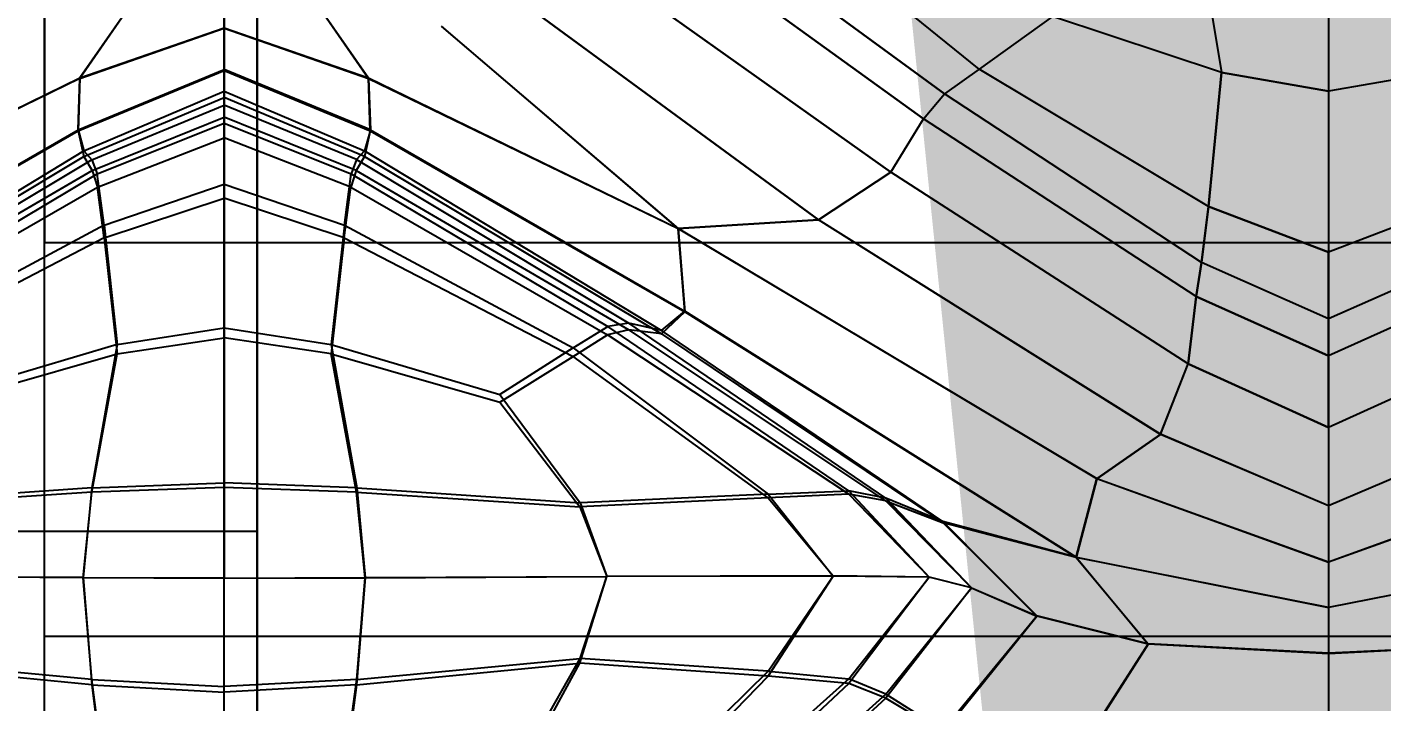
# Model space of a CAD drawing. Extents: x 11992 to 29481, y -6727 to 6811.
# Drawn here: x 12606.17 to 12612.15, y 1494.88 to 1497.86 of the extents above; entities that cross this region are included whole.
import ezdxf

# ---------------------------------------------------------------- set-up
doc = ezdxf.new("R2010")
doc.units = 0
doc.header["$MEASUREMENT"] = 0
doc.layers.get('0').update_dxf_attribs({"color": 8, "linetype": 'CONTINUOUS'})
doc.layers.add('zoylight 3编号', color=7, linetype='CONTINUOUS')
doc.styles.add('TFB MS 3mm at 1 to 25', font='arial.ttf', dxfattribs={"height": 75})

msp = doc.modelspace()

# ---------------------------------------------------------------- linework, layer by layer
for p, q in [((12607.1879, 1490.4659, -1741.7091), (12607.1879, 1512.5995, -1740.4327)), ((12607.1879, 1490.4659, -1739.1562), (12607.1879, 1512.3498, -1736.4213)), ((12607.1879, 1512.3498, -1744.4441), (12607.1879, 1489.8827, -1744.0199)), ((12607.1879, 1490.2422, -1742.8956), (12607.1879, 1511.6212, -1748.3068)), ((12607.1879, 1510.4439, -1728.8739), (12607.1879, 1489.8827, -1736.8455)), ((12607.1879, 1504.5183, -1761.678), (12607.1879, 1487.1962, -1747.8711)), ((12607.1879, 1487.1962, -1732.9943), (12607.1879, 1501.8458, -1716.5148)), ((12607.1879, 1501.8458, -1764.3505), (12607.1879, 1490.4659, -1741.7091)), ((12607.1879, 1486.263, -1748.6074), (12607.1879, 1498.8749, -1766.6945)), ((12607.1879, 1495.636, -1712.1856), (12607.1879, 1498.8749, -1714.1708)), ((12611.9172, 1498.6937, -1730.187), (12611.9172, 1495.3012, -1726.5148)), ((12611.9172, 1498.6937, -1750.6789), (12611.9172, 1496.8686, -1752.8943)), ((12606.2495, 1496.9103, -1752.6812), (12606.249, 1498.3759, -1750.4951)), ((12606.249, 1498.3759, -1730.3704), (12606.2495, 1496.9103, -1728.1842)), ((12610.376, 1497.6761, -1728.903), (12609.5139, 1498.3745, -1729.73)), ((12610.376, 1497.6761, -1751.9629), (12609.5139, 1498.3745, -1751.1359)), ((12609.1572, 1498.3473, -1751.1603), (12610.223, 1497.5669, -1752.09)), ((12610.223, 1497.5669, -1728.7759), (12609.1572, 1498.3473, -1729.7055)), ((12611.3321, 1498.3425, -1729.6967), (12611.4446, 1497.6616, -1728.8869)), ((12611.3321, 1498.3425, -1751.1692), (12611.4446, 1497.6616, -1751.979)), ((12608.9942, 1498.2774, -1751.1491), (12610.1295, 1497.4573, -1752.1422)), ((12610.1295, 1497.4573, -1728.7237), (12608.9942, 1498.2774, -1729.7169)), ((12607.042, 1490.9227, -1757.7109), (12607.042, 1498.2252, -1750.4084)), ((12607.042, 1498.2252, -1730.4575), (12607.042, 1495.4307, -1725.9486)), ((12609.986, 1497.2224, -1728.6808), (12608.7419, 1498.1041, -1729.772)), ((12608.7419, 1498.1041, -1751.0939), (12609.986, 1497.2224, -1752.1851)), ((12606.6658, 1498.0123, -1730.1183), (12606.4045, 1497.6375, -1729.6167)), ((12606.6658, 1498.0118, -1750.7473), (12606.4045, 1497.6356, -1751.2479)), ((12607.4182, 1498.0123, -1730.1183), (12607.6795, 1497.6375, -1729.6167)), ((12607.4182, 1498.0121, -1750.7474), (12607.68, 1497.6358, -1751.2481)), ((12608.4086, 1497.9319, -1751.0276), (12609.6665, 1497.0114, -1752.1945)), ((12609.6665, 1497.0117, -1728.6716), (12608.4086, 1497.9319, -1729.8384)), ((12610.6998, 1497.9088, -1729.1708), (12610.376, 1497.6761, -1728.903)), ((12610.6998, 1497.9088, -1751.6951), (12610.376, 1497.6761, -1751.9629)), ((12611.4446, 1497.6616, -1728.8869), (12610.6998, 1497.9088, -1729.1708)), ((12611.4446, 1497.6616, -1751.979), (12610.6998, 1497.9088, -1751.6951)), ((12606.4045, 1497.6375, -1729.6167), (12607.042, 1497.8585, -1729.9153)), ((12606.4045, 1497.6356, -1751.2479), (12607.042, 1497.8568, -1750.9489)), ((12607.042, 1497.8585, -1729.9153), (12607.6795, 1497.6375, -1729.6167)), ((12607.042, 1497.8568, -1750.9489), (12607.68, 1497.6358, -1751.2481)), ((12609.0466, 1496.9737, -1728.7206), (12608.0009, 1497.8657, -1729.8833)), ((12608.0009, 1497.8654, -1750.9828), (12609.0466, 1496.9735, -1752.1459)), ((12605.0378, 1496.9737, -1728.7206), (12606.4045, 1497.6375, -1729.6167)), ((12606.4045, 1497.6356, -1751.2479), (12605.0378, 1496.9726, -1752.1449)), ((12606.3968, 1497.4084, -1751.6464), (12607.042, 1497.6754, -1751.2871)), ((12606.3968, 1497.4084, -1751.6464), (12606.4045, 1497.6356, -1751.2479)), ((12606.3973, 1497.4046, -1729.2292), (12607.042, 1497.6711, -1729.5897)), ((12606.4045, 1497.6375, -1729.6167), (12606.3973, 1497.4046, -1729.2292)), ((12607.6876, 1497.4089, -1751.6469), (12607.042, 1497.6754, -1751.2871)), ((12607.042, 1497.6711, -1729.5897), (12607.6871, 1497.4046, -1729.2292)), ((12607.6871, 1497.4046, -1729.2292), (12607.6795, 1497.6375, -1729.6167)), ((12607.6795, 1497.6375, -1729.6167), (12609.0466, 1496.9737, -1728.7206)), ((12607.68, 1497.6358, -1751.2481), (12607.6876, 1497.4089, -1751.6469)), ((12607.68, 1497.6358, -1751.2481), (12609.0466, 1496.9735, -1752.1459)), ((12610.376, 1497.6761, -1728.903), (12610.223, 1497.5669, -1728.7759)), ((12610.376, 1497.6761, -1751.9629), (12610.223, 1497.5669, -1752.09)), ((12611.3874, 1497.0705, -1752.6615), (12610.376, 1497.6761, -1751.9629)), ((12611.3874, 1497.0705, -1728.2045), (12610.376, 1497.6761, -1728.903)), ((12611.4446, 1497.6616, -1728.8869), (12611.3874, 1497.0705, -1728.2045)), ((12611.3874, 1497.0705, -1752.6615), (12611.4446, 1497.6616, -1751.979)), ((12611.9172, 1497.5791, -1728.7922), (12611.4446, 1497.6616, -1728.8869)), ((12611.4446, 1497.6616, -1751.979), (12611.9172, 1497.5791, -1752.0737)), ((12612.3897, 1497.6616, -1751.979), (12611.9172, 1497.5791, -1752.0737)), ((12612.3897, 1497.6616, -1728.8869), (12611.9172, 1497.5791, -1728.7922)), ((12606.4221, 1497.3154, -1752.0754), (12607.042, 1497.5796, -1751.7225)), ((12607.042, 1497.5796, -1751.7225), (12607.6619, 1497.3156, -1752.0757)), ((12606.423, 1497.2908, -1728.8363), (12607.042, 1497.5517, -1729.1951)), ((12606.4579, 1497.277, -1752.4344), (12607.042, 1497.5173, -1752.1145)), ((12607.6614, 1497.2908, -1728.8363), (12607.042, 1497.5517, -1729.1951)), ((12607.6261, 1497.2773, -1752.4344), (12607.042, 1497.5173, -1752.1145)), ((12610.1295, 1497.4573, -1752.1422), (12610.223, 1497.5669, -1752.09)), ((12610.1295, 1497.4573, -1728.7237), (12610.223, 1497.5669, -1728.7759)), ((12611.3574, 1496.8228, -1752.9574), (12610.223, 1497.5669, -1752.09)), ((12611.3574, 1496.8228, -1727.9084), (12610.223, 1497.5669, -1728.7759)), ((12606.4588, 1497.23, -1728.5147), (12607.042, 1497.4646, -1728.8454)), ((12607.6252, 1497.23, -1728.5147), (12607.042, 1497.4646, -1728.8454)), ((12609.986, 1497.2224, -1728.6808), (12610.1295, 1497.4573, -1728.7237)), ((12609.986, 1497.2224, -1752.1851), (12610.1295, 1497.4573, -1752.1422)), ((12611.334, 1496.6731, -1753.073), (12610.1295, 1497.4573, -1752.1422)), ((12611.334, 1496.6731, -1727.7929), (12610.1295, 1497.4573, -1728.7237)), ((12605.0083, 1496.6071, -1752.7244), (12606.3968, 1497.4084, -1751.6464)), ((12605.0083, 1496.6051, -1728.1478), (12606.3973, 1497.4046, -1729.2292)), ((12606.3968, 1497.4084, -1751.6464), (12606.4221, 1497.3154, -1752.0754)), ((12606.3973, 1497.4046, -1729.2292), (12606.423, 1497.2908, -1728.8363)), ((12606.4812, 1497.2141, -1752.6227), (12607.042, 1497.4384, -1752.3226)), ((12607.042, 1497.4384, -1752.3226), (12607.6032, 1497.2141, -1752.6227)), ((12607.6871, 1497.4046, -1729.2292), (12607.6614, 1497.2908, -1728.8363)), ((12607.6876, 1497.4089, -1751.6469), (12607.6619, 1497.3156, -1752.0757)), ((12607.6871, 1497.4046, -1729.2292), (12609.0757, 1496.6051, -1728.1478)), ((12607.6876, 1497.4089, -1751.6469), (12609.0757, 1496.6087, -1752.7263)), ((12606.4827, 1497.1564, -1728.3408), (12607.042, 1497.374, -1728.6533)), ((12607.6018, 1497.1564, -1728.3409), (12607.042, 1497.374, -1728.6533)), ((12605.1113, 1496.5229, -1753.1342), (12606.4221, 1497.3154, -1752.0754)), ((12605.1113, 1496.5081, -1727.7596), (12606.423, 1497.2908, -1728.8363)), ((12606.4579, 1497.277, -1752.4344), (12605.2553, 1496.5558, -1753.394)), ((12606.4221, 1497.3154, -1752.0754), (12606.4579, 1497.277, -1752.4344)), ((12606.423, 1497.2908, -1728.8363), (12606.4588, 1497.23, -1728.5147)), ((12606.4579, 1497.277, -1752.4344), (12606.4812, 1497.2141, -1752.6227)), ((12607.6261, 1497.2773, -1752.4344), (12607.6032, 1497.2141, -1752.6227)), ((12607.6614, 1497.2908, -1728.8363), (12607.6252, 1497.23, -1728.5147)), ((12607.6619, 1497.3156, -1752.0757), (12607.6261, 1497.2773, -1752.4344)), ((12607.6261, 1497.2773, -1752.4344), (12608.8287, 1496.556, -1753.3943)), ((12607.6614, 1497.2908, -1728.8363), (12608.9727, 1496.5081, -1727.7596)), ((12607.6619, 1497.3156, -1752.0757), (12608.9727, 1496.5241, -1753.1356)), ((12605.2558, 1496.5265, -1727.5226), (12606.4588, 1497.23, -1728.5147)), ((12606.4588, 1497.23, -1728.5147), (12606.4827, 1497.1564, -1728.3408)), ((12607.6252, 1497.23, -1728.5147), (12607.6018, 1497.1564, -1728.3409)), ((12607.6252, 1497.23, -1728.5147), (12608.8287, 1496.5265, -1727.5226)), ((12609.986, 1497.2224, -1728.6808), (12609.6665, 1497.0117, -1728.6716)), ((12609.6665, 1497.0114, -1752.1945), (12609.986, 1497.2224, -1752.1851)), ((12611.2978, 1496.3767, -1727.652), (12609.986, 1497.2224, -1728.6808)), ((12611.2978, 1496.3767, -1753.2139), (12609.986, 1497.2224, -1752.1851)), ((12605.3483, 1496.541, -1753.5231), (12606.4812, 1497.2141, -1752.6227)), ((12606.5117, 1496.9883, -1752.9292), (12606.4812, 1497.2141, -1752.6227)), ((12606.5117, 1496.9883, -1752.9292), (12607.042, 1497.1688, -1752.6858)), ((12607.042, 1497.1688, -1752.6858), (12607.5727, 1496.9883, -1752.9292)), ((12607.5727, 1496.9883, -1752.9292), (12607.6032, 1497.2141, -1752.6227)), ((12607.6032, 1497.2141, -1752.6227), (12608.7357, 1496.541, -1753.5231)), ((12605.3487, 1496.5036, -1727.4037), (12606.4827, 1497.1564, -1728.3408)), ((12606.5127, 1496.9323, -1728.0268), (12606.4827, 1497.1564, -1728.3408)), ((12606.5127, 1496.9323, -1728.0268), (12607.042, 1497.107, -1728.2803)), ((12607.5713, 1496.9323, -1728.0268), (12607.042, 1497.107, -1728.2803)), ((12607.5713, 1496.9323, -1728.0268), (12607.6018, 1497.1564, -1728.3409)), ((12607.6018, 1497.1564, -1728.3409), (12608.7352, 1496.5036, -1727.4037)), ((12611.3574, 1496.8228, -1752.9574), (12611.3874, 1497.0705, -1752.6615)), ((12611.3874, 1497.0705, -1728.2045), (12611.3574, 1496.8228, -1727.9084)), ((12611.9172, 1496.8686, -1727.9716), (12611.3874, 1497.0705, -1728.2045)), ((12611.3874, 1497.0705, -1752.6615), (12611.9172, 1496.8686, -1752.8943)), ((12612.4465, 1497.0705, -1728.2045), (12611.9172, 1496.8686, -1727.9716)), ((12612.4465, 1497.0705, -1752.6615), (12611.9172, 1496.8686, -1752.8943)), ((12606.5117, 1496.9883, -1752.9292), (12605.5013, 1496.4466, -1753.6593)), ((12606.5117, 1496.9883, -1752.9292), (12606.569, 1496.4614, -1753.6422)), ((12607.5727, 1496.9883, -1752.9292), (12607.515, 1496.4614, -1753.6422)), ((12607.5727, 1496.9883, -1752.9292), (12608.5831, 1496.4466, -1753.6593)), ((12609.6665, 1497.0117, -1728.6716), (12609.0466, 1496.9737, -1728.7206)), ((12609.0466, 1496.9735, -1752.1459), (12609.6665, 1497.0114, -1752.1945)), ((12611.1757, 1496.0651, -1727.4826), (12609.6665, 1497.0117, -1728.6716)), ((12611.1757, 1496.0654, -1753.3838), (12609.6665, 1497.0114, -1752.1945)), ((12606.5127, 1496.9323, -1728.0268), (12605.5018, 1496.408, -1727.2664)), ((12606.5127, 1496.9323, -1728.0268), (12606.5699, 1496.4199, -1727.2846)), ((12607.5713, 1496.9323, -1728.0268), (12607.5145, 1496.4201, -1727.2846)), ((12607.5713, 1496.9323, -1728.0268), (12608.5822, 1496.408, -1727.2664)), ((12609.0466, 1496.9737, -1728.7206), (12609.0757, 1496.6051, -1728.1478)), ((12610.8944, 1495.8696, -1727.2817), (12609.0466, 1496.9737, -1728.7206)), ((12609.0466, 1496.9735, -1752.1459), (12610.8944, 1495.8701, -1753.5864)), ((12609.0757, 1496.6087, -1752.7263), (12609.0466, 1496.9735, -1752.1459)), ((12606.2495, 1493.196, -1756.3956), (12606.2495, 1496.9103, -1752.6812)), ((12606.2495, 1493.196, -1724.4698), (12606.2495, 1496.9103, -1728.1842)), ((12651.2496, 1496.9103, -1752.6812), (12606.2495, 1496.9103, -1752.6812)), ((12651.2496, 1496.9103, -1728.1842), (12606.2495, 1496.9103, -1728.1842)), ((12611.9172, 1496.0949, -1753.5569), (12611.9172, 1496.8686, -1752.8943)), ((12611.3574, 1496.8228, -1727.9084), (12611.334, 1496.6731, -1727.7929)), ((12611.334, 1496.6731, -1753.073), (12611.3574, 1496.8228, -1752.9574)), ((12611.9172, 1496.5749, -1753.2466), (12611.3574, 1496.8228, -1752.9574)), ((12611.9172, 1496.5749, -1727.6193), (12611.3574, 1496.8228, -1727.9084)), ((12612.477, 1496.8228, -1727.9084), (12611.9172, 1496.5749, -1727.6193)), ((12612.477, 1496.8228, -1752.9574), (12611.9172, 1496.5749, -1753.2466)), ((12611.2978, 1496.3767, -1753.2139), (12611.334, 1496.6731, -1753.073)), ((12611.334, 1496.6731, -1727.7929), (12611.2978, 1496.3767, -1727.652)), ((12611.9172, 1496.4118, -1727.4826), (12611.334, 1496.6731, -1727.7929)), ((12611.334, 1496.6731, -1753.073), (12611.9172, 1496.4118, -1753.3833)), ((12612.5003, 1496.6731, -1727.7929), (12611.9172, 1496.4118, -1727.4826)), ((12612.5003, 1496.6731, -1753.073), (12611.9172, 1496.4118, -1753.3833)), ((12608.9727, 1496.5241, -1753.1356), (12609.0757, 1496.6087, -1752.7263)), ((12609.0757, 1496.6051, -1728.1478), (12608.9727, 1496.5081, -1727.7596)), ((12610.8042, 1495.5232, -1754.133), (12609.0757, 1496.6087, -1752.7263)), ((12610.8042, 1495.5218, -1726.7382), (12609.0757, 1496.6051, -1728.1478)), ((12606.569, 1496.4614, -1753.6422), (12607.042, 1496.5348, -1753.5429)), ((12607.042, 1496.5348, -1753.5429), (12607.515, 1496.4614, -1753.6422)), ((12608.5822, 1496.408, -1727.2664), (12608.7352, 1496.5036, -1727.4037)), ((12608.5831, 1496.4466, -1753.6593), (12608.7357, 1496.541, -1753.5231)), ((12608.8287, 1496.5265, -1727.5226), (12608.7352, 1496.5036, -1727.4037)), ((12609.8005, 1495.8014, -1726.4143), (12608.7352, 1496.5036, -1727.4037)), ((12608.8287, 1496.556, -1753.3943), (12608.7357, 1496.541, -1753.5231)), ((12609.8, 1495.8157, -1754.4729), (12608.7357, 1496.541, -1753.5231)), ((12608.9727, 1496.5241, -1753.1356), (12608.8287, 1496.556, -1753.3943)), ((12609.9631, 1495.7833, -1754.4042), (12608.8287, 1496.556, -1753.3943)), ((12608.9727, 1496.5081, -1727.7596), (12608.8287, 1496.5265, -1727.5226)), ((12609.9636, 1495.7726, -1726.4787), (12608.8287, 1496.5265, -1727.5226)), ((12610.2153, 1495.681, -1754.2456), (12608.9727, 1496.5241, -1753.1356)), ((12608.9727, 1496.5081, -1727.7596), (12610.2158, 1495.6753, -1726.6313)), ((12606.569, 1496.4614, -1753.6422), (12605.8246, 1496.2411, -1753.9402)), ((12606.569, 1496.4614, -1753.6422), (12606.4574, 1495.8289, -1754.4691)), ((12606.5699, 1496.4199, -1727.2846), (12607.042, 1496.4909, -1727.388)), ((12607.5145, 1496.4201, -1727.2846), (12607.042, 1496.4909, -1727.388)), ((12607.515, 1496.4614, -1753.6422), (12607.6271, 1495.8289, -1754.4691)), ((12607.515, 1496.4614, -1753.6422), (12608.2594, 1496.2411, -1753.9402)), ((12608.5831, 1496.4466, -1753.6593), (12608.2594, 1496.2411, -1753.9402)), ((12608.5831, 1496.4466, -1753.6593), (12609.4443, 1495.8012, -1754.5069)), ((12605.8251, 1496.2072, -1726.9743), (12606.5699, 1496.4199, -1727.2846)), ((12606.4574, 1495.8095, -1726.4204), (12606.5699, 1496.4199, -1727.2846)), ((12607.5145, 1496.4201, -1727.2846), (12608.2589, 1496.2072, -1726.9745)), ((12607.6266, 1495.8095, -1726.4204), (12607.5145, 1496.4201, -1727.2846)), ((12608.2589, 1496.2072, -1726.9745), (12608.5822, 1496.408, -1727.2664)), ((12609.4443, 1495.785, -1726.3817), (12608.5822, 1496.408, -1727.2664)), ((12611.1757, 1496.0651, -1727.4826), (12611.2978, 1496.3767, -1727.652)), ((12611.1757, 1496.0654, -1753.3838), (12611.2978, 1496.3767, -1753.2139)), ((12611.2978, 1496.3767, -1727.652), (12611.9172, 1496.0949, -1727.309)), ((12611.9172, 1496.0949, -1753.5569), (12611.2978, 1496.3767, -1753.2139)), ((12612.5366, 1496.3767, -1727.652), (12611.9172, 1496.0949, -1727.309)), ((12612.5366, 1496.3767, -1753.2139), (12611.9172, 1496.0949, -1753.5569)), ((12608.2589, 1496.2072, -1726.9745), (12608.6127, 1495.7461, -1726.3251)), ((12608.2594, 1496.2411, -1753.9402), (12608.6132, 1495.7628, -1754.5613)), ((12611.9172, 1496.0949, -1753.5569), (12611.9172, 1494.8654, -1754.7869)), ((12611.1757, 1496.0654, -1753.3838), (12610.8944, 1495.8701, -1753.5864)), ((12611.1757, 1496.0651, -1727.4826), (12610.8944, 1495.8696, -1727.2817)), ((12611.9172, 1495.7497, -1753.7801), (12611.1757, 1496.0654, -1753.3838)), ((12611.9172, 1495.7497, -1727.0863), (12611.1757, 1496.0651, -1727.4826)), ((12612.6587, 1496.0651, -1727.4826), (12611.9172, 1495.7497, -1727.0863)), ((12612.6587, 1496.0649, -1753.3834), (12611.9172, 1495.7497, -1753.7801)), ((12606.4574, 1495.8289, -1754.4691), (12607.042, 1495.851, -1754.4383)), ((12607.6271, 1495.8289, -1754.4691), (12607.042, 1495.851, -1754.4383)), ((12610.8042, 1495.5232, -1754.133), (12610.8944, 1495.8701, -1753.5864)), ((12610.8944, 1495.8696, -1727.2817), (12610.8042, 1495.5218, -1726.7382)), ((12610.8944, 1495.8701, -1753.5864), (12611.9172, 1495.5015, -1754.0656)), ((12611.9172, 1495.5015, -1726.8021), (12610.8944, 1495.8696, -1727.2817)), ((12612.94, 1495.8696, -1727.2817), (12611.9172, 1495.5015, -1726.8021)), ((12612.94, 1495.8687, -1753.5848), (12611.9172, 1495.5015, -1754.0656)), ((12606.4574, 1495.8289, -1754.4691), (12605.4713, 1495.7628, -1754.5613)), ((12606.4574, 1495.8095, -1726.4204), (12605.4713, 1495.7461, -1726.3251)), ((12606.4574, 1495.8289, -1754.4691), (12606.4197, 1495.4331, -1754.9182)), ((12606.4197, 1495.4326, -1725.9472), (12606.4574, 1495.8095, -1726.4204)), ((12607.042, 1495.8305, -1726.4521), (12606.4574, 1495.8095, -1726.4204)), ((12607.6266, 1495.8095, -1726.4204), (12607.042, 1495.8305, -1726.4521)), ((12607.6643, 1495.4326, -1725.9472), (12607.6266, 1495.8095, -1726.4204)), ((12607.6266, 1495.8095, -1726.4204), (12608.6127, 1495.7461, -1726.3251)), ((12607.6271, 1495.8289, -1754.4691), (12608.6132, 1495.7628, -1754.5613)), ((12607.6271, 1495.8289, -1754.4691), (12607.6643, 1495.4331, -1754.9182)), ((12609.4443, 1495.785, -1726.3817), (12608.6127, 1495.7461, -1726.3251)), ((12609.4443, 1495.8012, -1754.5069), (12608.6132, 1495.7628, -1754.5613)), ((12609.4443, 1495.8012, -1754.5069), (12609.8, 1495.8157, -1754.4729)), ((12609.8005, 1495.8014, -1726.4143), (12609.4443, 1495.785, -1726.3817)), ((12609.4443, 1495.8012, -1754.5069), (12609.7313, 1495.4398, -1754.9262)), ((12609.4443, 1495.785, -1726.3817), (12609.7313, 1495.4405, -1725.9404)), ((12609.9631, 1495.7833, -1754.4042), (12609.8, 1495.8157, -1754.4729)), ((12609.8, 1495.8157, -1754.4729), (12610.1553, 1495.4348, -1754.9213)), ((12610.1553, 1495.4357, -1725.9453), (12609.8005, 1495.8014, -1726.4143)), ((12609.9636, 1495.7726, -1726.4787), (12609.8005, 1495.8014, -1726.4143)), ((12610.2153, 1495.681, -1754.2456), (12609.9631, 1495.7833, -1754.4042)), ((12609.9631, 1495.7833, -1754.4042), (12610.3417, 1495.3875, -1754.874)), ((12608.6127, 1495.7461, -1726.3251), (12608.7309, 1495.4376, -1725.9428)), ((12608.6132, 1495.7628, -1754.5613), (12608.7309, 1495.4374, -1754.9233)), ((12610.3417, 1495.3883, -1725.9926), (12609.9636, 1495.7726, -1726.4787)), ((12609.9636, 1495.7726, -1726.4787), (12610.2158, 1495.6753, -1726.6313)), ((12610.8042, 1495.5232, -1754.133), (12610.2153, 1495.681, -1754.2456)), ((12610.2153, 1495.681, -1754.2456), (12610.6297, 1495.2626, -1754.7494)), ((12610.2158, 1495.6753, -1726.6313), (12610.6297, 1495.2638, -1726.1177)), ((12610.8042, 1495.5218, -1726.7382), (12610.2158, 1495.6753, -1726.6313)), ((12607.1879, 1495.636, -1768.6797), (12602.1883, 1495.636, -1768.6797)), ((12607.1879, 1495.636, -1712.1856), (12602.1883, 1495.636, -1712.1856)), ((12607.1879, 1487.1962, -1747.8711), (12607.1879, 1495.636, -1768.6797)), ((12610.8042, 1495.5232, -1754.133), (12611.9172, 1495.3008, -1754.3539)), ((12610.8042, 1495.5232, -1754.133), (12611.1213, 1495.1391, -1754.6268)), ((12610.8042, 1495.5218, -1726.7382), (12611.1213, 1495.141, -1726.2409)), ((12611.9172, 1495.3012, -1726.5148), (12610.8042, 1495.5218, -1726.7382)), ((12613.0301, 1495.5213, -1726.7384), (12611.9172, 1495.3012, -1726.5148)), ((12613.0301, 1495.5208, -1754.1299), (12611.9172, 1495.3008, -1754.3539)), ((12606.4197, 1495.4326, -1725.9472), (12605.3535, 1495.4376, -1725.9428)), ((12606.4197, 1495.4331, -1754.9182), (12605.3535, 1495.4374, -1754.9233)), ((12606.4197, 1495.4331, -1754.9182), (12606.4574, 1494.9598, -1755.2952)), ((12606.4197, 1495.4331, -1754.9182), (12607.042, 1495.4314, -1754.9165)), ((12607.042, 1495.4307, -1725.9486), (12606.4197, 1495.4326, -1725.9472)), ((12606.4574, 1494.9834, -1725.5512), (12606.4197, 1495.4326, -1725.9472)), ((12607.042, 1495.4314, -1754.9165), (12607.6643, 1495.4331, -1754.9182)), ((12607.042, 1495.4307, -1725.9486), (12607.6643, 1495.4326, -1725.9472)), ((12607.042, 1491.1833, -1723.3195), (12607.042, 1495.4307, -1725.9486)), ((12607.6643, 1495.4331, -1754.9182), (12607.6266, 1494.9598, -1755.2952)), ((12607.6271, 1494.9834, -1725.5512), (12607.6643, 1495.4326, -1725.9472)), ((12607.6643, 1495.4326, -1725.9472), (12608.7309, 1495.4376, -1725.9428)), ((12607.6643, 1495.4331, -1754.9182), (12608.7309, 1495.4374, -1754.9233)), ((12608.6127, 1495.055, -1755.2319), (12608.7309, 1495.4374, -1754.9233)), ((12608.6132, 1495.0757, -1725.6174), (12608.7309, 1495.4376, -1725.9428)), ((12609.7313, 1495.4405, -1725.9404), (12608.7309, 1495.4376, -1725.9428)), ((12609.7313, 1495.4398, -1754.9262), (12608.7309, 1495.4374, -1754.9233)), ((12609.4443, 1495.0211, -1725.5789), (12609.7313, 1495.4405, -1725.9404)), ((12609.4443, 1494.9984, -1755.2707), (12609.7313, 1495.4398, -1754.9262)), ((12610.1553, 1495.4357, -1725.9453), (12609.7313, 1495.4405, -1725.9404)), ((12610.1553, 1495.4348, -1754.9213), (12609.7313, 1495.4398, -1754.9262)), ((12609.8, 1494.987, -1725.5644), (12610.1553, 1495.4357, -1725.9453)), ((12610.1553, 1495.4348, -1754.9213), (12609.8005, 1494.966, -1755.2872)), ((12610.3417, 1495.3883, -1725.9926), (12610.1553, 1495.4357, -1725.9453)), ((12610.3417, 1495.3875, -1754.874), (12610.1553, 1495.4348, -1754.9213)), ((12609.9631, 1494.9183, -1725.5969), (12610.3417, 1495.3883, -1725.9926)), ((12610.3417, 1495.3875, -1754.874), (12609.9636, 1494.9016, -1755.2583)), ((12610.3417, 1495.3883, -1725.9926), (12610.6297, 1495.2638, -1726.1177)), ((12610.3417, 1495.3875, -1754.874), (12610.6297, 1495.2626, -1754.7494)), ((12610.2153, 1494.7598, -1725.6992), (12610.6297, 1495.2638, -1726.1177)), ((12610.2158, 1494.7491, -1755.1609), (12610.6297, 1495.2626, -1754.7494)), ((12611.1213, 1495.141, -1726.2409), (12610.6297, 1495.2638, -1726.1177)), ((12611.1213, 1495.1391, -1754.6268), (12610.6297, 1495.2626, -1754.7494)), ((12611.9172, 1495.3012, -1726.5148), (12611.9172, 1492.588, -1723.8011)), ((12651.2496, 1495.1732, -1754.6584), (12606.2495, 1495.1732, -1754.6584)), ((12651.2496, 1495.1732, -1726.207), (12606.2495, 1495.1732, -1726.207)), ((12611.1213, 1495.141, -1726.2409), (12610.8042, 1494.6473, -1725.857)), ((12611.1213, 1495.1391, -1754.6268), (12610.8042, 1494.642, -1755.0074)), ((12611.9172, 1495.0993, -1726.2827), (12611.1213, 1495.141, -1726.2409)), ((12611.9172, 1495.0974, -1754.585), (12611.1213, 1495.1391, -1754.6268)), ((12612.713, 1495.1394, -1726.2422), (12611.9172, 1495.0993, -1726.2827)), ((12612.713, 1495.1379, -1754.6251), (12611.9172, 1495.0974, -1754.585)), ((12606.4574, 1494.9834, -1725.5512), (12605.4713, 1495.0757, -1725.6174)), ((12607.6271, 1494.9834, -1725.5512), (12608.6132, 1495.0757, -1725.6174)), ((12608.2598, 1494.4544, -1725.139), (12608.6132, 1495.0757, -1725.6174)), ((12609.4443, 1495.0211, -1725.5789), (12608.6132, 1495.0757, -1725.6174)), ((12606.4574, 1494.9598, -1755.2952), (12605.4713, 1495.055, -1755.2319)), ((12607.6266, 1494.9598, -1755.2952), (12608.6127, 1495.055, -1755.2319)), ((12608.2589, 1494.4057, -1755.6929), (12608.6127, 1495.055, -1755.2319)), ((12608.5831, 1494.1735, -1724.9334), (12609.4443, 1495.0211, -1725.5789)), ((12609.4443, 1494.9984, -1755.2707), (12608.6127, 1495.055, -1755.2319)), ((12609.4443, 1495.0211, -1725.5789), (12609.8, 1494.987, -1725.5644)), ((12606.569, 1494.1566, -1724.9187), (12606.4574, 1494.9834, -1725.5512)), ((12606.4574, 1494.9834, -1725.5512), (12607.042, 1494.9524, -1725.5292)), ((12606.4574, 1494.9598, -1755.2952), (12607.042, 1494.9281, -1755.3163)), ((12606.4574, 1494.9598, -1755.2952), (12606.5699, 1494.0956, -1755.9057)), ((12607.6271, 1494.9834, -1725.5512), (12607.042, 1494.9524, -1725.5292)), ((12607.6266, 1494.9598, -1755.2952), (12607.042, 1494.9281, -1755.3163)), ((12607.6266, 1494.9598, -1755.2952), (12607.5145, 1494.0956, -1755.9057)), ((12607.515, 1494.1566, -1724.9187), (12607.6271, 1494.9834, -1725.5512)), ((12609.4443, 1494.9984, -1755.2707), (12608.5822, 1494.1139, -1755.8937)), ((12609.8005, 1494.966, -1755.2872), (12608.7352, 1493.9766, -1755.9893)), ((12609.8, 1494.987, -1725.5644), (12608.7357, 1494.0374, -1724.8392)), ((12609.8005, 1494.966, -1755.2872), (12609.4443, 1494.9984, -1755.2707)), ((12609.9631, 1494.9183, -1725.5969), (12609.8, 1494.987, -1725.5644)), ((12609.9636, 1494.9016, -1755.2583), (12609.8005, 1494.966, -1755.2872)), ((12609.9631, 1494.9183, -1725.5969), (12608.8287, 1493.9086, -1724.824)), ((12609.9636, 1494.9016, -1755.2583), (12608.8287, 1493.8576, -1756.012)), ((12610.2153, 1494.7598, -1725.6992), (12609.9631, 1494.9183, -1725.5969)), ((12609.9636, 1494.9016, -1755.2583), (12610.2158, 1494.7491, -1755.1609))]:
    msp.add_line(p, q)

# ---------------------------------------------------------------- texts
at = {"layer": 'zoylight 3编号', "insert": (12454.958, 1533.6001, -2440.428), "char_height": 75, "width": 206.137453, "attachment_point": 1, "style": 'TFB MS 3mm at 1 to 25'}
msp.add_mtext('{\\fSimHei|b0|i0|c134|p49;\\W0.95494; \\W1;L2W}', dxfattribs=at)

doc.saveas('drawing.dxf')
